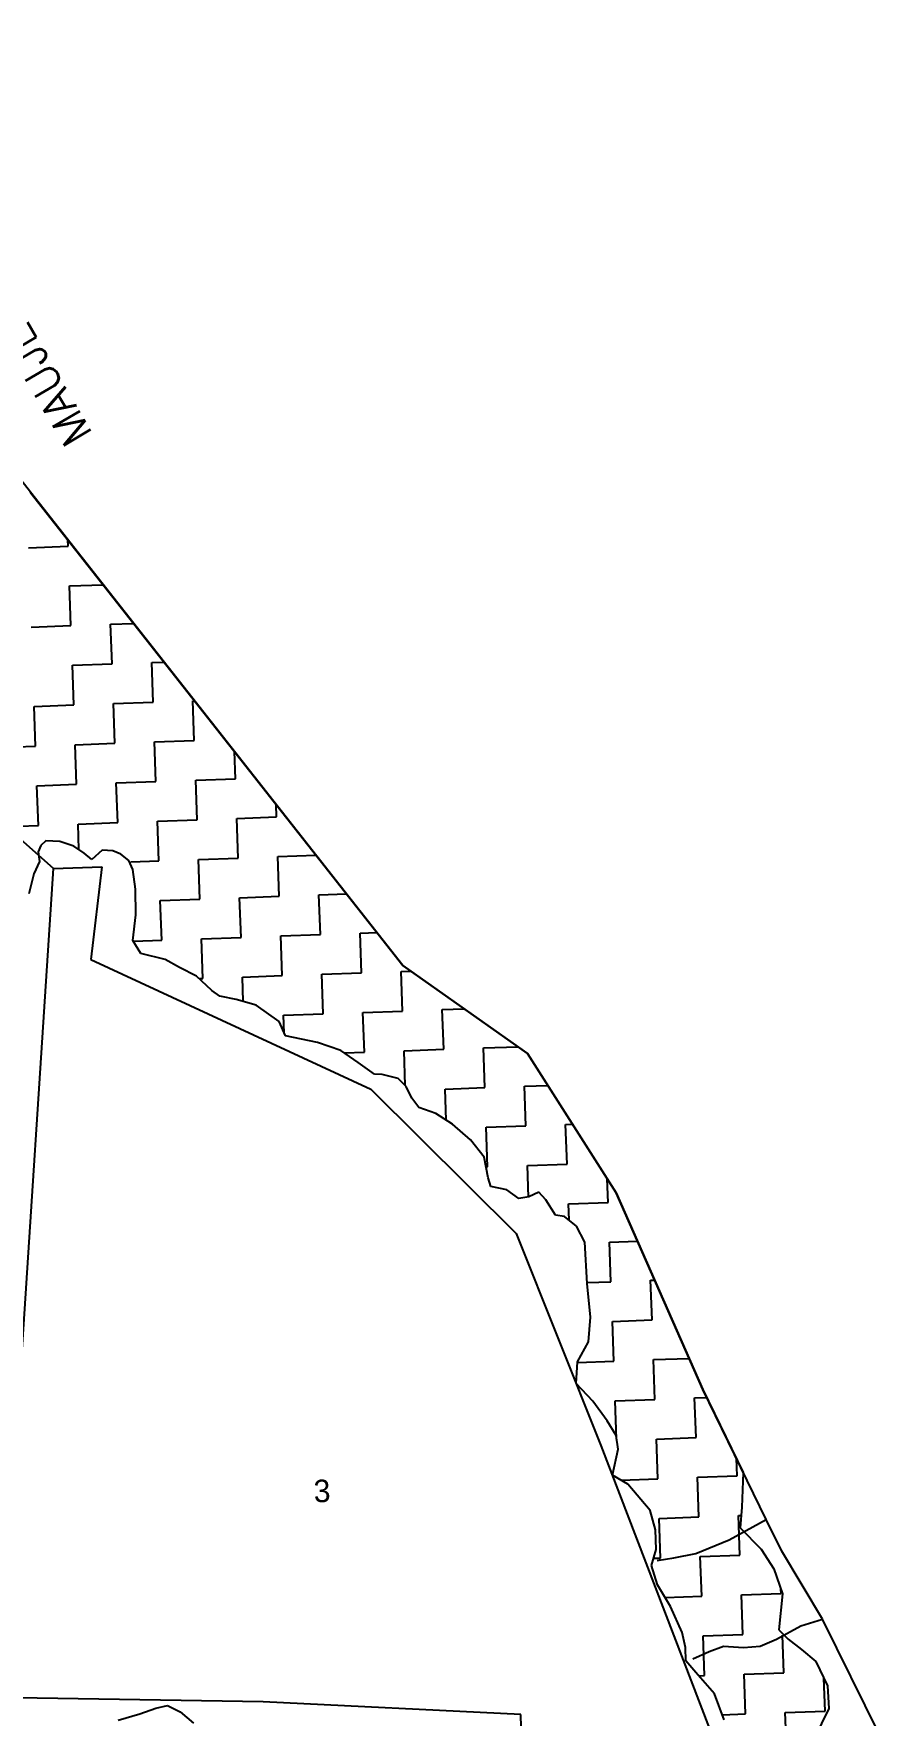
# Model space of a CAD drawing. Header units: metres. Extents: x 267220 to 268866, y 2134324 to 2136627.
# Drawn here: x 268396 to 268719, y 2135237 to 2135879 of the extents above; entities that cross this region are included whole.
import ezdxf

# ---------------------------------------------------------------- set-up
doc = ezdxf.new("R2010")
doc.units = ezdxf.units.M
for name, color, linetype in [('LINE_WATER', 4, 'Continuous'), ('POLY_HATCH', 12, 'Continuous'), ('POLY_PARCEL', 6, 'Continuous'), ('TEXT_MAPOUT', 7, 'Continuous'), ('TEXT_PARCEL', 7, 'Continuous'), ('V_BOUND_LINE', 7, 'Continuous')]:
    doc.layers.add(name, color=color, linetype=linetype)
doc.styles.get("Standard").update_dxf_attribs({"font": 'simplex.shx'})
doc.styles.add('TEXT_MAP', font='')
doc.styles.get('TEXT_MAP').set_extended_font_data('Kruti Dev 050')

msp = doc.modelspace()

# ---------------------------------------------------------------- linework, layer by layer
at = {"layer": 'LINE_WATER'}
for p, q in [((268661.56, 2135303.99), (268675.65, 2135311.81)), ((268640.41, 2135297.16), (268648.81, 2135298.78)), ((268648.81, 2135298.78), (268661.56, 2135303.99)), ((268634.11, 2135296.14), (268640.41, 2135297.16)), ((268688.89, 2135271.17), (268697.05, 2135273.77)), ((268673.32, 2135263.48), (268679.56, 2135266.08)), ((268679.56, 2135266.08), (268688.89, 2135271.17)), ((268647.6, 2135258.6), (268653.84, 2135261.47)), ((268653.84, 2135261.47), (268659.31, 2135263.51)), ((268659.31, 2135263.51), (268666.99, 2135262.99)), ((268666.99, 2135262.99), (268673.32, 2135263.48))]:
    msp.add_line(p, q, dxfattribs=at)
at = {"layer": 'POLY_HATCH'}
for p, q in [((268394.97, 2135703.66), (268536.99, 2135523.16)), ((268398.95, 2135568.85), (268397.97, 2135566.45)), ((268400.82, 2135570.63), (268398.95, 2135568.85)), ((268406.19, 2135570.39), (268400.82, 2135570.63)), ((268411.61, 2135568.65), (268406.19, 2135570.39)), ((268415.56, 2135566.01), (268411.61, 2135568.65)), ((268398.52, 2135562.83), (268396.34, 2135558.04)), ((268397.97, 2135566.45), (268398.52, 2135562.83)), ((268418.44, 2135563.54), (268415.56, 2135566.01)), ((268422.38, 2135567.11), (268418.44, 2135563.54)), ((268426.46, 2135566.83), (268422.38, 2135567.11)), ((268429.51, 2135565.65), (268426.46, 2135566.83)), ((268432.6, 2135563.19), (268429.51, 2135565.65)), ((268434.01, 2135559.71), (268432.6, 2135563.19)), ((268396.34, 2135558.04), (268394.46, 2135550.47)), ((268435.13, 2135552.25), (268434.01, 2135559.71)), ((268435.27, 2135542.4), (268435.13, 2135552.25)), ((268434.11, 2135532.71), (268435.27, 2135542.4)), ((268437.08, 2135527.68), (268434.11, 2135532.71)), ((268446.38, 2135525.44), (268437.08, 2135527.68)), ((268451.85, 2135522.42), (268446.38, 2135525.44)), ((268536.99, 2135523.16), (268584.58, 2135489.56)), ((268458.4, 2135519.01), (268451.85, 2135522.42)), ((268464.17, 2135513.65), (268458.4, 2135519.01)), ((268467.25, 2135511.4), (268464.17, 2135513.65)), ((268473.51, 2135510.12), (268467.25, 2135511.4)), ((268481.09, 2135508.04), (268473.51, 2135510.12)), ((268489.89, 2135501.71), (268481.09, 2135508.04)), ((268492.23, 2135496.33), (268489.89, 2135501.71)), ((268504.54, 2135493.77), (268492.23, 2135496.33)), ((268513.44, 2135490.66), (268504.54, 2135493.77)), ((268520.03, 2135486.18), (268513.44, 2135490.66)), ((268526.19, 2135481.69), (268520.03, 2135486.18)), ((268584.58, 2135489.56), (268618.43, 2135436.34)), ((268529.2, 2135481.58), (268526.19, 2135481.69)), ((268535.25, 2135480.08), (268529.2, 2135481.58)), ((268538.36, 2135476.98), (268535.25, 2135480.08)), ((268540.45, 2135472.55), (268538.36, 2135476.98)), ((268543.15, 2135469.01), (268540.45, 2135472.55)), ((268549.67, 2135466.67), (268543.15, 2135469.01)), ((268543.15, 2135469.01), (268543.15, 2135469.01)), ((268556.03, 2135462.61), (268549.67, 2135466.67)), ((268562.89, 2135456.64), (268556.03, 2135462.61)), ((268568.06, 2135449.97), (268562.89, 2135456.64)), ((268569.62, 2135442.1), (268568.06, 2135449.97)), ((268570.6, 2135438.81), (268569.62, 2135442.1)), ((268576.65, 2135437.53), (268570.6, 2135438.81)), ((268581.27, 2135434.27), (268576.65, 2135437.53)), ((268585.1, 2135434.83), (268581.27, 2135434.27)), ((268588.9, 2135436.68), (268585.1, 2135434.83)), ((268591.57, 2135433.78), (268588.9, 2135436.68)), ((268595.21, 2135427.91), (268591.57, 2135433.78)), ((268618.43, 2135436.34), (268651.42, 2135361.38)), ((268598.66, 2135427.39), (268595.21, 2135427.91)), ((268603.3, 2135423.7), (268598.66, 2135427.39)), ((268606.52, 2135417.6), (268603.3, 2135423.7)), ((268607.3, 2135401.77), (268606.52, 2135417.6)), ((268608.61, 2135388.96), (268607.3, 2135401.77)), ((268607.87, 2135379.62), (268608.61, 2135388.96)), ((268603.64, 2135371.97), (268607.87, 2135379.62)), ((268603.2, 2135363.62), (268603.64, 2135371.97)), ((268609.54, 2135356.96), (268603.2, 2135363.62)), ((268614.95, 2135349.44), (268609.54, 2135356.96)), ((268651.42, 2135361.38), (268666.89, 2135329.74)), ((268618.37, 2135343.78), (268614.95, 2135349.44)), ((268619.2, 2135338.67), (268618.37, 2135343.78)), ((268616.95, 2135328.72), (268619.2, 2135338.67)), ((268622.89, 2135325.3), (268616.95, 2135328.72)), ((268631.4, 2135315.21), (268622.89, 2135325.3)), ((268666.89, 2135329.74), (268666.32, 2135316.54)), ((268633.38, 2135307.78), (268631.4, 2135315.21)), ((268666.32, 2135316.54), (268665.75, 2135308.59)), ((268633.65, 2135300.29), (268633.38, 2135307.78)), ((268665.75, 2135308.59), (268673.75, 2135300.52)), ((268631.93, 2135294.23), (268633.65, 2135300.29)), ((268673.75, 2135300.52), (268678.52, 2135292.98)), ((268634.13, 2135286.81), (268631.93, 2135294.23)), ((268678.52, 2135292.98), (268681.87, 2135283.46)), ((268639.14, 2135278.64), (268634.13, 2135286.81)), ((268681.87, 2135283.46), (268680.43, 2135269.69)), ((268643.56, 2135268.72), (268639.14, 2135278.64)), ((268644.84, 2135262.98), (268643.56, 2135268.72)), ((268680.43, 2135269.69), (268683.99, 2135266.07)), ((268683.99, 2135266.07), (268689.06, 2135262.18)), ((268645.02, 2135257.85), (268644.84, 2135262.98)), ((268689.06, 2135262.18), (268694.58, 2135257.66)), ((268648.83, 2135253.38), (268645.02, 2135257.85)), ((268655.98, 2135245.28), (268648.83, 2135253.38)), ((268694.58, 2135257.66), (268698.98, 2135248.39)), ((268698.98, 2135248.39), (268699.51, 2135239.63)), ((268442.87, 2135239.8), (268447.33, 2135240.82)), ((268447.33, 2135240.82), (268452.14, 2135238.42)), ((268659.55, 2135235.33), (268655.98, 2135245.28)), ((268428.45, 2135235.22), (268436.73, 2135237.66)), ((268436.73, 2135237.66), (268442.87, 2135239.8)), ((268452.14, 2135238.42), (268457.22, 2135234.1)), ((268699.51, 2135239.63), (268693.91, 2135228.29))]:
    msp.add_line(p, q, dxfattribs=at)
at = {"layer": 'POLY_HATCH', "linetype": 'Continuous'}
for p, q in [((268394.25, 2135682.51), (268409.38, 2135683.05)), ((268409.38, 2135683.05), (268409.3, 2135685.45)), ((268409.92, 2135667.92), (268422.73, 2135668.38)), ((268410.47, 2135652.78), (268409.92, 2135667.92)), ((268395.33, 2135652.24), (268410.47, 2135652.78)), ((268425.6, 2135653.32), (268434.33, 2135653.63)), ((268426.14, 2135638.19), (268425.6, 2135653.32)), ((268411.01, 2135637.64), (268426.14, 2135638.19)), ((268441.28, 2135638.73), (268445.93, 2135638.89)), ((268441.82, 2135623.59), (268441.28, 2135638.73)), ((268411.55, 2135622.51), (268411.01, 2135637.64)), ((268396.41, 2135621.97), (268411.55, 2135622.51)), ((268396.95, 2135606.83), (268396.41, 2135621.97)), ((268426.68, 2135623.05), (268441.82, 2135623.59)), ((268427.23, 2135607.91), (268426.68, 2135623.05)), ((268456.96, 2135624.13), (268457.53, 2135624.15)), ((268457.5, 2135608.99), (268456.96, 2135624.13)), ((268381.82, 2135606.29), (268396.95, 2135606.83)), ((268412.09, 2135607.37), (268427.23, 2135607.91)), ((268412.63, 2135592.24), (268412.09, 2135607.37)), ((268442.36, 2135608.45), (268457.5, 2135608.99)), ((268442.9, 2135593.32), (268442.36, 2135608.45)), ((268473.18, 2135594.4), (268472.81, 2135604.73)), ((268427.77, 2135592.78), (268442.9, 2135593.32)), ((268458.04, 2135593.86), (268473.18, 2135594.4)), ((268458.58, 2135578.72), (268458.04, 2135593.86)), ((268397.49, 2135591.69), (268412.63, 2135592.24)), ((268398.03, 2135576.56), (268397.49, 2135591.69)), ((268428.31, 2135577.64), (268427.77, 2135592.78)), ((268488.85, 2135579.8), (268488.68, 2135584.55)), ((268382.9, 2135576.02), (268398.03, 2135576.56)), ((268413.17, 2135577.1), (268428.31, 2135577.64)), ((268413.52, 2135567.38), (268413.17, 2135577.1)), ((268443.44, 2135578.18), (268458.58, 2135578.72)), ((268443.98, 2135563.04), (268443.44, 2135578.18)), ((268473.72, 2135579.26), (268488.85, 2135579.8)), ((268474.26, 2135564.13), (268473.72, 2135579.26)), ((268433.26, 2135562.66), (268443.98, 2135563.04)), ((268459.12, 2135563.59), (268474.26, 2135564.13)), ((268459.66, 2135548.45), (268459.12, 2135563.59)), ((268489.39, 2135564.67), (268503.92, 2135565.19)), ((268489.93, 2135549.53), (268489.39, 2135564.67)), ((268444.53, 2135547.91), (268459.66, 2135548.45)), ((268474.8, 2135548.99), (268489.93, 2135549.53)), ((268475.34, 2135533.85), (268474.8, 2135548.99)), ((268505.07, 2135550.07), (268515.52, 2135550.45)), ((268505.61, 2135534.94), (268505.07, 2135550.07)), ((268445.07, 2135532.77), (268444.53, 2135547.91)), ((268520.75, 2135535.48), (268527.12, 2135535.7)), ((268521.29, 2135520.34), (268520.75, 2135535.48)), ((268434.31, 2135532.39), (268445.07, 2135532.77)), ((268460.2, 2135533.31), (268475.34, 2135533.85)), ((268460.74, 2135518.18), (268460.2, 2135533.31)), ((268490.48, 2135534.39), (268505.61, 2135534.94)), ((268491.02, 2135519.26), (268490.48, 2135534.39)), ((268459.35, 2135518.13), (268460.74, 2135518.18)), ((268475.88, 2135518.72), (268491.02, 2135519.26)), ((268476.21, 2135509.38), (268475.88, 2135518.72)), ((268506.15, 2135519.8), (268521.29, 2135520.34)), ((268506.69, 2135504.66), (268506.15, 2135519.8)), ((268536.43, 2135520.88), (268540.03, 2135521.01)), ((268536.97, 2135505.74), (268536.43, 2135520.88)), ((268491.56, 2135504.12), (268506.69, 2135504.66)), ((268491.8, 2135497.3), (268491.56, 2135504.12)), ((268521.83, 2135505.2), (268536.97, 2135505.74)), ((268522.37, 2135490.07), (268521.83, 2135505.2)), ((268552.1, 2135506.28), (268560.46, 2135506.58)), ((268552.64, 2135491.15), (268552.1, 2135506.28)), ((268537.51, 2135490.61), (268552.64, 2135491.15)), ((268537.98, 2135477.36), (268537.51, 2135490.61)), ((268567.78, 2135491.69), (268580.9, 2135492.16)), ((268568.32, 2135476.55), (268567.78, 2135491.69)), ((268514.71, 2135489.79), (268522.37, 2135490.07)), ((268553.19, 2135476.01), (268568.32, 2135476.55)), ((268553.61, 2135464.16), (268553.19, 2135476.01)), ((268583.46, 2135477.09), (268592.31, 2135477.41)), ((268584, 2135461.96), (268583.46, 2135477.09)), ((268568.86, 2135461.42), (268584, 2135461.96)), ((268569.4, 2135446.28), (268568.86, 2135461.42)), ((268599.14, 2135462.5), (268601.73, 2135462.59)), ((268599.68, 2135447.36), (268599.14, 2135462.5)), ((268568.8, 2135446.26), (268569.4, 2135446.28)), ((268584.54, 2135446.82), (268599.68, 2135447.36)), ((268584.97, 2135434.81), (268584.54, 2135446.82)), ((268615.35, 2135432.77), (268615.04, 2135441.68)), ((268600.22, 2135432.23), (268615.35, 2135432.77)), ((268600.44, 2135425.97), (268600.22, 2135432.23)), ((268615.9, 2135417.63), (268626.5, 2135418.01)), ((268616.44, 2135402.49), (268615.9, 2135417.63)), ((268607.28, 2135402.17), (268616.44, 2135402.49)), ((268631.57, 2135403.03), (268633.07, 2135403.09)), ((268632.11, 2135387.9), (268631.57, 2135403.03)), ((268616.98, 2135387.36), (268632.11, 2135387.9)), ((268617.52, 2135372.22), (268616.98, 2135387.36)), ((268603.63, 2135371.72), (268617.52, 2135372.22)), ((268632.66, 2135372.76), (268646.2, 2135373.25)), ((268633.2, 2135357.62), (268632.66, 2135372.76)), ((268618.06, 2135357.08), (268633.2, 2135357.62)), ((268618.58, 2135342.48), (268618.06, 2135357.08)), ((268648.33, 2135358.17), (268652.92, 2135358.33)), ((268648.87, 2135343.03), (268648.33, 2135358.17)), ((268633.74, 2135342.49), (268648.87, 2135343.03)), ((268634.28, 2135327.35), (268633.74, 2135342.49)), ((268664.55, 2135328.43), (268664.32, 2135335)), ((268620.2, 2135326.85), (268634.28, 2135327.35)), ((268649.41, 2135327.89), (268664.55, 2135328.43)), ((268649.96, 2135312.76), (268649.41, 2135327.89)), ((268634.82, 2135312.22), (268649.96, 2135312.76)), ((268635.36, 2135297.08), (268634.82, 2135312.22)), ((268665.09, 2135313.3), (268666.09, 2135313.33)), ((268665.63, 2135298.16), (268665.09, 2135313.3)), ((268650.5, 2135297.62), (268665.63, 2135298.16)), ((268632.71, 2135296.98), (268635.36, 2135297.08)), ((268651.04, 2135282.48), (268650.5, 2135297.62)), ((268681.31, 2135283.56), (268681.25, 2135285.21)), ((268637.09, 2135281.98), (268651.04, 2135282.48)), ((268666.17, 2135283.02), (268681.31, 2135283.56)), ((268666.71, 2135267.89), (268666.17, 2135283.02)), ((268651.58, 2135267.35), (268666.71, 2135267.89)), ((268652.12, 2135252.21), (268651.58, 2135267.35)), ((268682.39, 2135253.29), (268681.88, 2135267.69)), ((268667.26, 2135252.75), (268682.39, 2135253.29)), ((268649.93, 2135252.13), (268652.12, 2135252.21)), ((268667.8, 2135237.61), (268667.26, 2135252.75)), ((268698.07, 2135238.7), (268697.62, 2135251.26)), ((268658.84, 2135237.29), (268667.8, 2135237.61)), ((268682.93, 2135238.16), (268698.07, 2135238.7)), ((268683.47, 2135223.02), (268682.93, 2135238.16))]:
    msp.add_line(p, q, dxfattribs=at)
at = {"layer": 'POLY_PARCEL'}
for p, q in [((268345.17, 2135612.14), (268403.81, 2135560.09)), ((268389.89, 2135347.24), (268403.81, 2135560.09)), ((268403.81, 2135560.09), (268422.28, 2135560.75)), ((268422.28, 2135560.75), (268418.06, 2135525.4)), ((268418.06, 2135525.4), (268524.87, 2135475.91)), ((268524.87, 2135475.91), (268580.33, 2135420.91)), ((268580.33, 2135420.91), (268612.62, 2135340.03)), ((268612.62, 2135340.03), (268670.86, 2135188.04)), ((268483.83, 2135242.17), (268380.93, 2135243.95)), ((268582.07, 2135237.37), (268483.83, 2135242.17)), ((268586.69, 2135072.8), (268582.07, 2135237.37))]:
    msp.add_line(p, q, dxfattribs=at)
at = {"layer": 'V_BOUND_LINE'}
for p, q in [((268536.99, 2135523.16), (268293.53, 2135832.59)), ((268584.58, 2135489.56), (268536.99, 2135523.16)), ((268618.43, 2135436.34), (268584.58, 2135489.56)), ((268651.42, 2135361.38), (268618.43, 2135436.34)), ((268675.65, 2135311.81), (268651.42, 2135361.38)), ((268681.59, 2135299.66), (268675.65, 2135311.81)), ((268697.05, 2135273.77), (268681.59, 2135299.66)), ((268718.79, 2135229.71), (268697.05, 2135273.77))]:
    msp.add_line(p, q, dxfattribs=at)

# ---------------------------------------------------------------- texts
at = {"layer": 'TEXT_MAPOUT'}
msp.add_text('MAUJE TARODICHI SHIV', height=11.9261, rotation=120.5271, dxfattribs=at).set_placement((268419.02, 2135725.85))
at = {"layer": 'TEXT_PARCEL', "style": 'TEXT_MAP'}
msp.add_text('3', height=8.59, rotation=2.0468, dxfattribs=at).set_placement((268503.19, 2135318.28))

doc.saveas('drawing.dxf')
